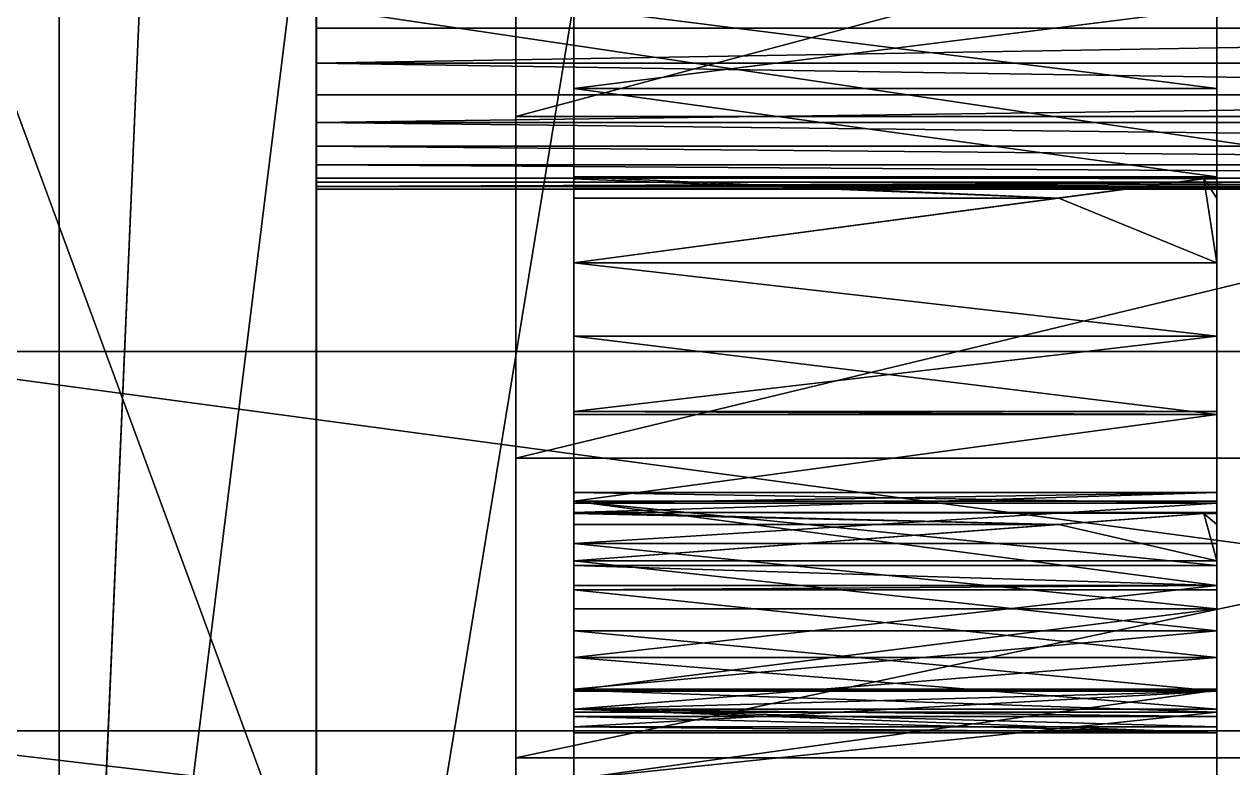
# Model space of a CAD drawing. Extents: x -30 to 83, y -53 to 60.
# Drawn here: x 40.73 to 50.12, y -31.5 to -25.72 of the extents above; entities that cross this region are included whole.
import ezdxf

# ---------------------------------------------------------------- set-up
doc = ezdxf.new("R2010")
doc.units = 0
doc.header["$MEASUREMENT"] = 0

msp = doc.modelspace()

# ---------------------------------------------------------------- linework, layer by layer
for points in [[(63.169998, -40), (-9.17, -40), (63.169998, 60)], [(-9.17, 60), (63.169998, 60), (-9.17, -40)], [(41, 60, 89), (41, 58, 70), (41, -40, 89)], [(41, -40, 89), (63, -40, 89), (41, 60, 89)], [(63, 60, 89), (41, 60, 89), (63, -40, 89)], [(59.002998, 60, 87.002998), (59.002998, -40, 87.002998), (42.998001, -37.775597, 87.002998)], [(42.998001, -37.775597, 87.002998), (42.998001, 60, 87.002998), (59.002998, 60, 87.002998)], [(42.998001, 60, 87.002998), (42.998001, -37.775597, 87.002998), (42.998001, 6.15, 70.998001)], [(-7.187, 58, 2), (-7.187, -40, 2), (61.187, -40, 2)], [(61.187, 58, 2), (-7.187, 58, 2), (61.187, -40, 2)], [(41, 58, 70), (41, 58, 69), (41, -40, 69)], [(41, 58, 70), (41, -40, 69), (41, -40, 89)], [(41, 58, 69), (42.998001, 6.15, 69), (41, -40, 69)], [(59, 10.003, 87), (43, -6.998, 87), (59, -27.003, 87)], [(42.998001, -23.855, 69), (41, -40, 69), (42.998001, 6.15, 69)], [(42.998001, 6.15, 70.998001), (42.998001, -37.775597, 87.002998), (42.998001, -23.855, 70.998001)], [(59, -27.003, 87), (43, -6.998, 87), (43, -37.774235, 87)], [(43, -6.998, 87), (43, -24.5, 74.002998), (43, -37.774235, 87)], [(45, -14.962997, 52.002998), (45, -29.444, 56.804001), (45, -29.360001, 57.490002)], [(45, -29.444, 56.804001), (45, -14.962997, 52.002998), (45, -29.757996, 56.189999)], [(45, -14.962997, 52.002998), (45, -32.268997, 51.228001), (45, -30.264, 55.716999)], [(45, -14.962997, 52.002998), (45, -30.264, 55.716999), (45, -29.757996, 56.189999)], [(45, -32.268997, 51.228001), (45, -14.962997, 52.002998), (45, -32.240997, 51.181)], [(45, -32.225998, 48.671001), (45, -14.962997, 52.002998), (45, -32.225998, 43.328999)], [(45, -31.890999, 49.276001), (45, -14.962997, 52.002998), (45, -32.225998, 48.671001)], [(45, -31.852997, 49.501999), (45, -14.962997, 52.002998), (45, -31.890999, 49.276001)], [(45, -31.782997, 49.957001), (45, -14.962997, 52.002998), (45, -31.852997, 49.501999)], [(45, -31.914001, 50.637001), (45, -14.962997, 52.002998), (45, -31.782997, 49.957001)], [(45, -31.914001, 50.637001), (45, -32.240997, 51.181), (45, -14.962997, 52.002998)], [(45, -31.890999, 42.723999), (45, -32.225998, 43.328999), (45, -14.962997, 52.002998)], [(45, -31.914001, 41.362999), (45, -14.962997, 52.002998), (45, -30.898003, 36.553001)], [(45, -31.782997, 42.042999), (45, -14.962997, 52.002998), (45, -31.914001, 41.362999)], [(45, -31.782997, 42.042999), (45, -31.890999, 42.723999), (45, -14.962997, 52.002998)], [(45, -29.514999, 33.837002), (45, -14.962997, 39.998001), (45, -26.220001, 30.186001)], [(45, -29.444, 35.195999), (45, -14.962997, 39.998001), (45, -29.360001, 34.509998)], [(45, -29.360001, 34.509998), (45, -14.962997, 39.998001), (45, -29.514999, 33.837002)], [(45, -29.757996, 35.810001), (45, -14.962997, 39.998001), (45, -29.444, 35.195999)], [(45, -25.593002, 62.105), (45, -14.962997, 52.002998), (45, -26.220001, 61.813999)], [(45, -29.757996, 35.810001), (45, -14.962997, 52.002998), (45, -14.962997, 39.998001)], [(45, -29.757996, 35.810001), (45, -30.264, 36.283001), (45, -14.962997, 52.002998)], [(45, -30.264, 36.283001), (45, -30.898003, 36.553001), (45, -14.962997, 52.002998)], [(45, -14.962997, 52.002998), (45, -29.360001, 57.490002), (45, -26.220001, 61.813999)], [(45, -26.220001, 30.186001), (45, -14.962997, 39.998001), (45, -25.593002, 29.895)], [(50, -29.757996, 35.810001), (50, -29.444, 35.195999), (50, -14.962997, 39.998001)], [(50, -31.782997, 42.042999), (50, -31.914001, 41.362999), (50, -14.962997, 39.998001)], [(50, -26.220001, 61.813999), (50, -14.962997, 52.002998), (50, -25.593002, 62.105)], [(50, -29.444, 56.804001), (50, -14.962997, 52.002998), (50, -29.360001, 57.490002)], [(50, -29.514999, 58.162998), (50, -14.962997, 52.002998), (50, -26.220001, 61.813999)], [(50, -29.360001, 57.490002), (50, -14.962997, 52.002998), (50, -29.514999, 58.162998)], [(50, -30.264, 55.716999), (50, -14.962997, 39.998001), (50, -29.757996, 56.189999)], [(50, -14.962997, 39.998001), (50, -14.962997, 52.002998), (50, -29.757996, 56.189999)], [(50, -29.360001, 34.509998), (50, -26.220001, 30.186001), (50, -14.962997, 39.998001)], [(50, -25.593002, 29.895), (50, -14.962997, 39.998001), (50, -26.220001, 30.186001)], [(50, -30.898003, 55.446999), (50, -14.962997, 39.998001), (50, -30.264, 55.716999)], [(50, -29.444, 56.804001), (50, -29.757996, 56.189999), (50, -14.962997, 52.002998)], [(50, -31.914001, 50.637001), (50, -14.962997, 39.998001), (50, -30.898003, 55.446999)], [(50, -14.962997, 39.998001), (50, -31.852997, 49.501999), (50, -31.890999, 49.276001)], [(50, -14.962997, 39.998001), (50, -31.890999, 49.276001), (50, -32.225998, 48.671001)], [(50, -31.782997, 49.957001), (50, -14.962997, 39.998001), (50, -31.914001, 50.637001)], [(50, -31.852997, 49.501999), (50, -14.962997, 39.998001), (50, -31.782997, 49.957001)], [(50, -14.962997, 39.998001), (50, -32.746002, 48.217999), (50, -32.225998, 43.328999)], [(50, -31.890999, 42.723999), (50, -14.962997, 39.998001), (50, -32.225998, 43.328999)], [(50, -32.225998, 48.671001), (50, -32.746002, 48.217999), (50, -14.962997, 39.998001)], [(50, -31.782997, 42.042999), (50, -14.962997, 39.998001), (50, -31.890999, 42.723999)], [(50, -29.757996, 35.810001), (50, -14.962997, 39.998001), (50, -30.264, 36.283001)], [(50, -31.914001, 41.362999), (50, -30.264, 36.283001), (50, -14.962997, 39.998001)], [(50, -29.444, 35.195999), (50, -29.360001, 34.509998), (50, -14.962997, 39.998001)], [(44.548996, -26.438129, 23.577), (44.548996, -23.501129, 21.615), (44.548996, -16.001129, 35.605999)], [(44.548996, -16.001129, 35.605999), (44.548996, -17.307129, 36.478001), (44.548996, -26.438129, 23.577)], [(44.548996, -17.307129, 36.478001), (44.548996, -18.487129, 37.513), (44.548996, -29.093128, 25.906)], [(44.548996, -29.093128, 25.906), (44.548996, -26.438129, 23.577), (44.548996, -17.307129, 36.478001)], [(44.548996, -31.422131, 28.562), (44.548996, -29.093128, 25.906), (44.548996, -18.487129, 37.513)], [(44.548996, -18.487129, 37.513), (44.548996, -19.522129, 38.693001), (44.548996, -31.422131, 28.562)], [(44.548996, -19.522129, 38.693001), (44.548996, -20.394131, 39.999001), (44.548996, -33.385128, 31.499001)], [(44.548996, -33.385128, 31.499001), (44.548996, -31.422131, 28.562), (44.548996, -19.522129, 38.693001)], [(44.548996, -34.947128, 34.667), (44.548996, -33.385128, 31.499001), (44.548996, -20.394131, 39.999001)], [(44.548996, -20.394131, 39.999001), (44.548996, -21.08913, 41.407001), (44.548996, -34.947128, 34.667)], [(44.548996, -21.08913, 41.407001), (44.548996, -21.593128, 42.894001), (44.548996, -36.08213, 38.011002)], [(44.548996, -36.08213, 38.011002), (44.548996, -34.947128, 34.667), (44.548996, -21.08913, 41.407001)], [(44.548996, -36.771133, 41.474998), (44.548996, -36.08213, 38.011002), (44.548996, -21.593128, 42.894001)], [(44.548996, -21.593128, 42.894001), (44.548996, -21.900131, 44.432999), (44.548996, -36.771133, 41.474998)], [(44.548996, -36.936729, 45.998001), (44.548996, -37.002129, 45), (44.548996, -21.900131, 44.432999)], [(44.548996, -37.002129, 45), (44.548996, -36.771133, 41.474998), (44.548996, -21.900131, 44.432999)], [(44.548996, -36.936729, 45.998001), (44.548996, -21.900131, 44.432999), (44.548996, -22.001999, 45.998001)], [(39.050995, -40, 45.998001), (44.548996, -36.936729, 45.998001), (39.050995, -22.001999, 45.998001)], [(44.548996, -22.001999, 45.998001), (39.050995, -22.001999, 45.998001), (44.548996, -36.936729, 45.998001)], [(55.553993, -23.501129, 21.615), (44.548996, -23.501129, 21.615), (44.548996, -26.438129, 23.577)], [(55.553993, -23.501129, 21.615), (44.548996, -26.438129, 23.577), (55.553993, -26.438129, 23.577)], [(59.002998, -23.855, 69), (61.187, -40, 69), (41, -40, 69)], [(42.998001, -23.855, 69), (59.002998, -23.855, 69), (41, -40, 69)], [(59.002998, -40, 70.998001), (59.002998, -23.855, 70.998001), (42.998001, -40, 70.998001)], [(59.002998, -23.855, 70.998001), (42.998001, -23.855, 70.998001), (42.998001, -40, 70.998001)], [(42.998001, -40, 70.998001), (42.998001, -23.855, 70.998001), (42.998001, -37.775597, 81.002998)], [(42.998001, -37.775597, 87.002998), (42.998001, -37.775597, 81.002998), (42.998001, -23.855, 70.998001)], [(43, -24.827, 73.981003), (43, -37.774235, 87), (43, -24.5, 74.002998)], [(43, -25.148001, 73.917), (43, -37.774235, 87), (43, -24.827, 73.981003)], [(61.050995, -25.00013, 20.018999), (61.050995, -28.26313, 22.198999), (39.050995, -25.00013, 20.018999)], [(61.050995, -28.26313, 22.198999), (39.050995, -28.26313, 22.198999), (39.050995, -25.00013, 20.018999)], [(43, -25.458, 73.811996), (43, -37.774235, 87), (43, -25.148001, 73.917)], [(43, -37.774235, 87), (43, -25.458, 73.811996), (43, -25.750999, 73.667)], [(59, -25.458, 73.811996), (59, -25.750999, 73.667), (43, -25.458, 73.811996)], [(43, -25.750999, 73.667), (43, -25.458, 73.811996), (59, -25.750999, 73.667)], [(50, -25.593002, 62.105), (45, -25.593002, 62.105), (45, -26.220001, 61.813999)], [(50, -25.593002, 62.105), (45, -26.220001, 61.813999), (50, -26.220001, 61.813999)], [(45, -25.593002, 29.895), (50, -25.593002, 29.895), (50, -26.220001, 30.186001)], [(45, -25.593002, 29.895), (50, -26.220001, 30.186001), (45, -26.220001, 30.186001)], [(43, -37.774235, 87), (43, -25.750999, 73.667), (43, -26.023001, 73.485001)], [(43, -25.750999, 73.667), (59, -25.750999, 73.667), (43, -26.023001, 73.485001)], [(59, -26.023001, 73.485001), (43, -26.023001, 73.485001), (59, -25.750999, 73.667)], [(43, -26.023001, 73.485001), (43, -26.27, 73.269997), (43, -37.774235, 87)], [(59, -26.023001, 73.485001), (59, -26.27, 73.269997), (43, -26.023001, 73.485001)], [(43, -26.27, 73.269997), (43, -26.023001, 73.485001), (59, -26.27, 73.269997)], [(43, -26.485001, 73.023003), (43, -37.774235, 87), (43, -26.27, 73.269997)], [(43, -26.27, 73.269997), (59, -26.27, 73.269997), (43, -26.485001, 73.023003)], [(43, -26.485001, 73.023003), (59, -26.27, 73.269997), (59, -26.485001, 73.023003)], [(45, -26.906998, 61.751999), (50, -26.906998, 61.751999), (45, -26.220001, 61.813999)], [(45, -26.220001, 30.186001), (45, -26.906998, 30.247999), (45, -29.514999, 33.837002)], [(50, -26.220001, 61.813999), (45, -26.220001, 61.813999), (50, -26.906998, 61.751999)], [(45, -26.906998, 61.751999), (45, -26.220001, 61.813999), (45, -29.360001, 57.490002)], [(45, -26.220001, 30.186001), (50, -26.220001, 30.186001), (50, -26.906998, 30.247999)], [(45, -26.220001, 30.186001), (50, -26.906998, 30.247999), (45, -26.906998, 30.247999)], [(50, -26.220001, 61.813999), (50, -26.906998, 61.751999), (50, -29.514999, 58.162998)], [(50, -26.220001, 30.186001), (50, -29.360001, 34.509998), (50, -26.906998, 30.247999)], [(43, -26.485001, 73.023003), (43, -26.667, 72.750999), (43, -37.774235, 87)], [(43, -26.667, 72.750999), (43, -26.485001, 73.023003), (59, -26.667, 72.750999)], [(59, -26.485001, 73.023003), (59, -26.667, 72.750999), (43, -26.485001, 73.023003)], [(55.553993, -26.438129, 23.577), (44.548996, -26.438129, 23.577), (44.548996, -29.093128, 25.906)], [(55.553993, -26.438129, 23.577), (44.548996, -29.093128, 25.906), (55.553993, -29.093128, 25.906)], [(43, -26.667, 72.750999), (43, -26.812, 72.458), (43, -37.774235, 87)], [(59, -26.812, 72.458), (43, -26.812, 72.458), (43, -26.667, 72.750999)], [(43, -26.667, 72.750999), (59, -26.667, 72.750999), (59, -26.812, 72.458)], [(43, -37.774235, 71), (43, -37.774235, 87), (43, -26.812, 72.458)], [(43, -26.917, 72.148003), (43, -37.774235, 71), (43, -26.812, 72.458)], [(43, -26.917, 72.148003), (43, -26.812, 72.458), (59, -26.917, 72.148003)], [(59, -26.812, 72.458), (59, -26.917, 72.148003), (43, -26.812, 72.458)], [(43, -26.981001, 71.827003), (43, -37.774235, 71), (43, -26.917, 72.148003)], [(43, -26.917, 72.148003), (59, -26.917, 72.148003), (43, -26.981001, 71.827003)], [(59, -26.917, 72.148003), (59, -26.981001, 71.827003), (43, -26.981001, 71.827003)], [(43, -26.946508, 71), (59, -26.946508, 71), (43, -37.774235, 71)], [(43.250999, -38.805, 71), (43, -37.774235, 71), (59, -26.946508, 71)], [(43, -26.946508, 71), (43, -37.774235, 71), (43, -26.981001, 71.172997)], [(59, -26.981001, 71.172997), (59, -26.946508, 71), (43, -26.981001, 71.172997)], [(43, -26.946508, 71), (43, -26.981001, 71.172997), (59, -26.946508, 71)], [(44.206001, -41.502998, 71), (43.250999, -38.805, 71), (59, -26.946508, 71)], [(44.206001, -41.502998, 71), (59, -26.946508, 71), (45.405998, -44.005001, 71)], [(49.900002, -26.920998, 61.756001), (50, -26.906998, 61.751999), (45, -26.906998, 61.751999)], [(45, -26.920998, 61.756001), (45, -26.906998, 61.751999), (45, -29.514999, 58.162998)], [(45, -29.523003, 33.825001), (45, -29.514999, 33.837002), (45, -26.906998, 30.247999)], [(49.900002, -26.920998, 61.756001), (45, -26.906998, 61.751999), (48.771999, -27.070999, 61.796001)], [(48.771999, -27.070999, 61.796001), (45, -26.906998, 61.751999), (45, -26.920998, 61.756001)], [(45, -29.360001, 57.490002), (45, -29.514999, 58.162998), (45, -26.906998, 61.751999)], [(45, -26.906998, 30.247999), (50, -26.906998, 30.247999), (45, -27.574997, 30.068001)], [(45, -29.891998, 33.257), (45, -29.608002, 33.695), (45, -26.906998, 30.247999)], [(50, -26.906998, 30.247999), (50, -27.574997, 30.068001), (45, -27.574997, 30.068001)], [(45, -26.906998, 30.247999), (45, -27.574997, 30.068001), (45, -29.891998, 33.257)], [(45, -29.608002, 33.695), (45, -29.523003, 33.825001), (45, -26.906998, 30.247999)], [(45, -26.920998, 61.756001), (45, -27.070999, 61.796001), (48.771999, -27.070999, 61.796001)], [(45, -26.920998, 61.756001), (45, -29.514999, 58.162998), (45, -27.070999, 61.796001)], [(45.405998, -44.005001, 71), (59, -26.946508, 71), (46.830002, -46.266998, 71)], [(48.452999, -48.250999, 71), (46.830002, -46.266998, 71), (59, -26.946508, 71)], [(48.452999, -48.250999, 71), (59, -26.946508, 71), (50.249001, -49.923, 71)], [(49.900002, -26.920998, 61.756001), (48.771999, -27.070999, 61.796001), (50, -27.574997, 61.931999)], [(50, -26.920998, 61.756001), (50, -26.906998, 61.751999), (49.900002, -26.920998, 61.756001)], [(50, -27.070999, 61.796001), (50, -26.920998, 61.756001), (49.900002, -26.920998, 61.756001)], [(49.900002, -26.920998, 61.756001), (50, -27.574997, 61.931999), (50, -27.070999, 61.796001)], [(50, -29.608002, 33.695), (50, -26.906998, 30.247999), (50, -29.523003, 33.825001)], [(50, -26.906998, 61.751999), (50, -26.920998, 61.756001), (50, -29.514999, 58.162998)], [(50, -26.906998, 30.247999), (50, -29.891998, 33.257), (50, -27.574997, 30.068001)], [(50, -29.514999, 33.837002), (50, -26.906998, 30.247999), (50, -29.360001, 34.509998)], [(50, -29.891998, 33.257), (50, -26.906998, 30.247999), (50, -29.608002, 33.695)], [(50, -29.523003, 33.825001), (50, -26.906998, 30.247999), (50, -29.514999, 33.837002)], [(50, -26.920998, 61.756001), (50, -27.070999, 61.796001), (50, -29.514999, 58.162998)], [(43, -27.003, 71.5), (43, -26.981001, 71.172997), (43, -37.774235, 71)], [(43, -27.003, 71.5), (43, -37.774235, 71), (43, -26.981001, 71.827003)], [(43, -27.003, 71.5), (59, -27.003, 71.5), (43, -26.981001, 71.172997)], [(43, -27.003, 71.5), (59, -26.981001, 71.827003), (59, -27.003, 71.5)], [(59, -26.981001, 71.172997), (43, -26.981001, 71.172997), (59, -27.003, 71.5)], [(43, -26.981001, 71.827003), (59, -26.981001, 71.827003), (43, -27.003, 71.5)], [(43, -37.774235, 87), (43.250999, -38.805, 87), (59, -27.003, 87)], [(43.250999, -38.805, 87), (44.206001, -41.502998, 87), (59, -27.003, 87)], [(44.206001, -41.502998, 87), (45.405998, -44.005001, 87), (59, -27.003, 87)], [(45.405998, -44.005001, 87), (46.830002, -46.266998, 87), (59, -27.003, 87)], [(46.830002, -46.266998, 87), (48.452999, -48.250999, 87), (59, -27.003, 87)], [(50.249001, -49.923, 87), (59, -27.003, 87), (48.452999, -48.250999, 87)], [(45, -27.070999, 61.796001), (45, -29.891998, 58.743), (45, -27.574997, 61.931999)], [(45, -29.891998, 58.743), (45, -27.070999, 61.796001), (45, -29.514999, 58.162998)], [(48.771999, -27.070999, 61.796001), (45, -27.070999, 61.796001), (45, -27.574997, 61.931999)], [(48.771999, -27.070999, 61.796001), (45, -27.574997, 61.931999), (50, -27.574997, 61.931999)], [(50, -27.070999, 61.796001), (50, -27.574997, 61.931999), (50, -29.891998, 58.743)], [(50, -29.891998, 58.743), (50, -29.514999, 58.162998), (50, -27.070999, 61.796001)], [(45, -27.574997, 61.931999), (45, -28.143997, 62.32), (50, -28.143997, 62.32)], [(45, -27.574997, 61.931999), (50, -28.143997, 62.32), (50, -27.574997, 61.931999)], [(45, -27.574997, 61.931999), (45, -29.891998, 58.743), (45, -28.143997, 62.32)], [(45, -27.574997, 30.068001), (50, -27.574997, 30.068001), (50, -28.143997, 29.68)], [(45, -27.574997, 30.068001), (50, -28.143997, 29.68), (45, -28.143997, 29.68)], [(45, -27.574997, 30.068001), (45, -28.143997, 29.68), (45, -29.891998, 33.257)], [(50, -27.574997, 61.931999), (50, -28.143997, 62.32), (50, -29.891998, 58.743)], [(50, -27.574997, 30.068001), (50, -29.891998, 33.257), (50, -28.143997, 29.68)], [(45, -30.643997, 62.144001), (45, -28.143997, 62.32), (45, -31.043999, 61.597)], [(45, -30.117996, 62.499001), (45, -28.143997, 62.32), (45, -30.643997, 62.144001)], [(45, -31.043999, 61.597), (45, -28.143997, 62.32), (45, -31.228996, 60.945)], [(45, -29.891998, 58.743), (45, -30.436996, 59.164001), (45, -28.143997, 62.32)], [(45, -31.043999, 59.958), (45, -28.143997, 62.32), (45, -30.905998, 59.651001)], [(45, -31.043999, 59.958), (45, -31.181999, 60.269001), (45, -28.143997, 62.32)], [(45, -30.436996, 59.164001), (45, -30.905998, 59.651001), (45, -28.143997, 62.32)], [(45, -31.228996, 60.945), (45, -28.143997, 62.32), (45, -31.181999, 60.269001)], [(50, -28.143997, 62.32), (45, -28.143997, 62.32), (45, -28.731003, 62.605)], [(50, -28.143997, 62.32), (45, -28.731003, 62.605), (50, -28.731003, 62.605)], [(45, -28.143997, 62.32), (45, -30.117996, 62.499001), (45, -28.731003, 62.605)], [(45, -28.143997, 29.68), (50, -28.143997, 29.68), (50, -28.752998, 29.382999)], [(45, -28.143997, 29.68), (50, -28.752998, 29.382999), (45, -28.752998, 29.382999)], [(45, -30.436996, 32.835999), (45, -29.891998, 33.257), (45, -28.143997, 29.68)], [(45, -28.143997, 29.68), (45, -28.752998, 29.382999), (45, -30.889999, 32.365002)], [(45, -30.889999, 32.365002), (45, -30.436996, 32.835999), (45, -28.143997, 29.68)], [(50, -30.889999, 32.365002), (50, -28.143997, 29.68), (50, -30.436996, 32.835999)], [(50, -30.905998, 59.651001), (50, -30.436996, 59.164001), (50, -28.143997, 62.32)], [(50, -30.436996, 59.164001), (50, -29.891998, 58.743), (50, -28.143997, 62.32)], [(50, -28.143997, 62.32), (50, -28.731003, 62.605), (50, -31.043999, 59.958)], [(50, -31.043999, 59.958), (50, -30.905998, 59.651001), (50, -28.143997, 62.32)], [(50, -28.143997, 29.68), (50, -30.889999, 32.365002), (50, -28.752998, 29.382999)], [(50, -30.436996, 32.835999), (50, -28.143997, 29.68), (50, -29.891998, 33.257)], [(61.050995, -28.26313, 22.198999), (61.050995, -31.213131, 24.787001), (39.050995, -28.26313, 22.198999)], [(39.050995, -28.26313, 22.198999), (61.050995, -31.213131, 24.787001), (39.050995, -31.213131, 24.787001)], [(45, -30.083, 62.522999), (45, -28.731003, 62.605), (45, -30.117996, 62.499001)], [(45, -28.731003, 62.605), (45, -28.752998, 62.617001), (50, -28.752998, 62.617001)], [(45, -28.731003, 62.605), (50, -28.752998, 62.617001), (50, -28.731003, 62.605)], [(45, -28.752998, 62.617001), (45, -28.731003, 62.605), (45, -29.427002, 62.688)], [(45, -30.083, 62.522999), (45, -29.427002, 62.688), (45, -28.731003, 62.605)], [(50, -29.427002, 62.688), (50, -28.752998, 62.617001), (45, -29.427002, 62.688)], [(45, -28.752998, 62.617001), (45, -29.427002, 62.688), (50, -28.752998, 62.617001)], [(50, -28.752998, 29.382999), (50, -29.427002, 29.312), (45, -29.427002, 29.312)], [(50, -28.752998, 29.382999), (45, -29.427002, 29.312), (45, -28.752998, 29.382999)], [(45, -28.752998, 29.382999), (45, -29.427002, 29.312), (45, -30.889999, 32.365002)], [(50, -28.731003, 62.605), (50, -28.752998, 62.617001), (50, -29.427002, 62.688)], [(50, -31.228996, 60.945), (50, -31.181999, 60.269001), (50, -28.731003, 62.605)], [(50, -31.181999, 60.269001), (50, -31.043999, 59.958), (50, -28.731003, 62.605)], [(50, -31.043999, 61.597), (50, -28.731003, 62.605), (50, -30.643997, 62.144001)], [(50, -30.117996, 62.499001), (50, -28.731003, 62.605), (50, -30.083, 62.522999)], [(50, -30.117996, 62.499001), (50, -30.643997, 62.144001), (50, -28.731003, 62.605)], [(50, -31.228996, 60.945), (50, -28.731003, 62.605), (50, -31.043999, 61.597)], [(50, -29.427002, 62.688), (50, -30.083, 62.522999), (50, -28.731003, 62.605)], [(50, -28.752998, 29.382999), (50, -30.889999, 32.365002), (50, -29.427002, 29.312)], [(44.548996, -31.422131, 28.562), (55.553993, -31.422131, 28.562), (55.553993, -29.093128, 25.906)], [(44.548996, -31.422131, 28.562), (55.553993, -29.093128, 25.906), (44.548996, -29.093128, 25.906)], [(45, -29.360001, 57.490002), (45, -29.444, 56.804001), (50, -29.444, 56.804001)], [(45, -29.360001, 57.490002), (50, -29.444, 56.804001), (50, -29.360001, 57.490002)], [(45, -29.514999, 58.162998), (45, -29.360001, 57.490002), (50, -29.360001, 57.490002)], [(45, -29.514999, 58.162998), (50, -29.360001, 57.490002), (50, -29.514999, 58.162998)], [(45, -29.360001, 34.509998), (45, -29.514999, 33.837002), (50, -29.360001, 34.509998)], [(45, -29.444, 35.195999), (45, -29.360001, 34.509998), (50, -29.360001, 34.509998)], [(45, -29.444, 35.195999), (50, -29.360001, 34.509998), (50, -29.444, 35.195999)], [(50, -29.514999, 33.837002), (50, -29.360001, 34.509998), (45, -29.514999, 33.837002)], [(45, -29.427002, 62.688), (45, -30.083, 62.522999), (50, -30.083, 62.522999)], [(45, -29.427002, 62.688), (50, -30.083, 62.522999), (50, -29.427002, 62.688)], [(45, -29.427002, 29.312), (50, -29.427002, 29.312), (50, -29.929001, 29.438)], [(45, -29.427002, 29.312), (50, -29.929001, 29.438), (45, -29.929001, 29.438)], [(45, -29.929001, 29.438), (45, -30.889999, 32.365002), (45, -29.427002, 29.312)], [(45, -29.757996, 56.189999), (50, -29.444, 56.804001), (45, -29.444, 56.804001)], [(50, -29.757996, 56.189999), (50, -29.444, 56.804001), (45, -29.757996, 56.189999)], [(45, -29.757996, 35.810001), (45, -29.444, 35.195999), (50, -29.444, 35.195999)], [(45, -29.757996, 35.810001), (50, -29.444, 35.195999), (50, -29.757996, 35.810001)], [(50, -29.427002, 29.312), (50, -30.889999, 32.365002), (50, -29.929001, 29.438)], [(45, -29.891998, 58.743), (45, -29.514999, 58.162998), (50, -29.514999, 58.162998)], [(45, -29.891998, 58.743), (50, -29.514999, 58.162998), (50, -29.891998, 58.743)], [(48.771999, -29.608002, 33.695), (49.900002, -29.523003, 33.825001), (45, -29.514999, 33.837002)], [(45, -29.523003, 33.825001), (48.771999, -29.608002, 33.695), (45, -29.514999, 33.837002)], [(45, -29.514999, 33.837002), (49.900002, -29.523003, 33.825001), (50, -29.514999, 33.837002)], [(45, -29.608002, 33.695), (48.771999, -29.608002, 33.695), (45, -29.523003, 33.825001)], [(49.900002, -29.523003, 33.825001), (48.771999, -29.608002, 33.695), (50, -29.891998, 33.257)], [(50, -29.523003, 33.825001), (50, -29.514999, 33.837002), (49.900002, -29.523003, 33.825001)], [(50, -29.523003, 33.825001), (49.900002, -29.523003, 33.825001), (50, -29.608002, 33.695)], [(50, -29.891998, 33.257), (50, -29.608002, 33.695), (49.900002, -29.523003, 33.825001)], [(45, -29.608002, 33.695), (45, -29.891998, 33.257), (48.771999, -29.608002, 33.695)], [(50, -29.891998, 33.257), (48.771999, -29.608002, 33.695), (45, -29.891998, 33.257)], [(45, -29.757996, 56.189999), (45, -30.264, 55.716999), (50, -30.264, 55.716999)], [(45, -29.757996, 56.189999), (50, -30.264, 55.716999), (50, -29.757996, 56.189999)], [(45, -30.264, 36.283001), (45, -29.757996, 35.810001), (50, -30.264, 36.283001)], [(50, -29.757996, 35.810001), (50, -30.264, 36.283001), (45, -29.757996, 35.810001)], [(45, -29.891998, 58.743), (50, -29.891998, 58.743), (50, -30.436996, 59.164001)], [(45, -29.891998, 58.743), (50, -30.436996, 59.164001), (45, -30.436996, 59.164001)], [(45, -29.891998, 33.257), (45, -30.436996, 32.835999), (50, -30.436996, 32.835999)], [(45, -29.891998, 33.257), (50, -30.436996, 32.835999), (50, -29.891998, 33.257)], [(45, -29.929001, 29.438), (50, -29.929001, 29.438), (50, -30.083, 29.476999)], [(45, -29.929001, 29.438), (50, -30.083, 29.476999), (45, -30.083, 29.476999)], [(45, -30.083, 29.476999), (45, -30.889999, 32.365002), (45, -29.929001, 29.438)], [(50, -29.929001, 29.438), (50, -30.889999, 32.365002), (50, -30.083, 29.476999)], [(50, -30.083, 62.522999), (45, -30.083, 62.522999), (45, -30.117996, 62.499001)], [(50, -30.083, 62.522999), (45, -30.117996, 62.499001), (50, -30.117996, 62.499001)], [(50, -30.083, 29.476999), (50, -30.643997, 29.856001), (45, -30.643997, 29.856001)], [(50, -30.083, 29.476999), (45, -30.643997, 29.856001), (45, -30.083, 29.476999)], [(45, -30.889999, 32.365002), (45, -30.083, 29.476999), (45, -30.643997, 29.856001)], [(45, -30.117996, 62.499001), (45, -30.643997, 62.144001), (50, -30.643997, 62.144001)], [(45, -30.117996, 62.499001), (50, -30.643997, 62.144001), (50, -30.117996, 62.499001)], [(50, -30.083, 29.476999), (50, -30.889999, 32.365002), (50, -30.643997, 29.856001)], [(45, -30.898003, 55.446999), (45, -30.264, 55.716999), (45, -32.268997, 51.228001)], [(45, -30.898003, 55.446999), (50, -30.264, 55.716999), (45, -30.264, 55.716999)], [(50, -30.264, 55.716999), (45, -30.898003, 55.446999), (50, -30.898003, 55.446999)], [(50, -30.264, 36.283001), (50, -30.898003, 36.553001), (45, -30.898003, 36.553001)], [(50, -30.264, 36.283001), (45, -30.898003, 36.553001), (45, -30.264, 36.283001)], [(50, -30.264, 36.283001), (50, -31.914001, 41.362999), (50, -30.898003, 36.553001)], [(50, -30.905998, 59.651001), (45, -30.905998, 59.651001), (45, -30.436996, 59.164001)], [(50, -30.905998, 59.651001), (45, -30.436996, 59.164001), (50, -30.436996, 59.164001)], [(50, -30.436996, 32.835999), (45, -30.436996, 32.835999), (45, -30.889999, 32.365002)], [(50, -30.436996, 32.835999), (45, -30.889999, 32.365002), (50, -30.889999, 32.365002)], [(50, -31.043999, 61.597), (50, -30.643997, 62.144001), (45, -31.043999, 61.597)], [(45, -30.643997, 62.144001), (45, -31.043999, 61.597), (50, -30.643997, 62.144001)], [(50, -31.043999, 30.403), (45, -31.043999, 30.403), (45, -30.643997, 29.856001)], [(50, -31.043999, 30.403), (45, -30.643997, 29.856001), (50, -30.643997, 29.856001)], [(45, -30.889999, 32.365002), (45, -30.643997, 29.856001), (45, -31.043999, 30.403)], [(50, -30.643997, 29.856001), (50, -30.889999, 32.365002), (50, -31.043999, 30.403)], [(45, -30.905998, 32.348999), (45, -30.889999, 32.365002), (45, -31.181999, 31.730999)], [(45, -30.889999, 32.365002), (45, -31.043999, 30.403), (45, -31.102997, 30.614)], [(45, -31.102997, 30.614), (45, -31.228996, 31.055), (45, -30.889999, 32.365002)], [(45, -30.889999, 32.365002), (45, -31.228996, 31.055), (45, -31.181999, 31.730999)], [(50, -30.889999, 32.365002), (45, -30.889999, 32.365002), (45, -30.905998, 32.348999)], [(50, -30.889999, 32.365002), (45, -30.905998, 32.348999), (50, -30.905998, 32.348999)], [(45, -31.067001, 55.438999), (45, -30.898003, 55.446999), (45, -32.268997, 51.228001)], [(45, -30.898003, 36.553001), (45, -31.588997, 36.588001), (45, -32.806999, 40.337002)], [(45, -32.268997, 40.771999), (45, -30.898003, 36.553001), (45, -32.806999, 40.337002)], [(45, -32.268997, 40.771999), (45, -31.914001, 41.362999), (45, -30.898003, 36.553001)], [(45, -30.898003, 55.446999), (45, -31.067001, 55.438999), (50, -31.067001, 55.438999)], [(45, -30.898003, 55.446999), (50, -31.067001, 55.438999), (50, -30.898003, 55.446999)], [(45, -30.898003, 36.553001), (50, -30.898003, 36.553001), (45, -31.588997, 36.588001)], [(45, -31.588997, 36.588001), (50, -30.898003, 36.553001), (50, -31.588997, 36.588001)], [(45, -31.043999, 59.958), (45, -30.905998, 59.651001), (50, -30.905998, 59.651001)], [(45, -31.043999, 59.958), (50, -30.905998, 59.651001), (50, -31.043999, 59.958)], [(50, -31.181999, 31.730999), (50, -30.905998, 32.348999), (45, -31.181999, 31.730999)], [(45, -30.905998, 32.348999), (45, -31.181999, 31.730999), (50, -30.905998, 32.348999)], [(50, -31.228996, 31.055), (50, -30.889999, 32.365002), (50, -31.181999, 31.730999)], [(50, -31.102997, 30.614), (50, -30.889999, 32.365002), (50, -31.228996, 31.055)], [(50, -31.043999, 30.403), (50, -30.889999, 32.365002), (50, -31.102997, 30.614)], [(50, -30.905998, 32.348999), (50, -31.181999, 31.730999), (50, -30.889999, 32.365002)], [(50, -30.898003, 55.446999), (50, -31.067001, 55.438999), (50, -32.268997, 51.228001)], [(50, -32.268997, 51.228001), (50, -32.240997, 51.181), (50, -30.898003, 55.446999)], [(50, -32.240997, 51.181), (50, -31.914001, 50.637001), (50, -30.898003, 55.446999)], [(50, -32.268997, 40.771999), (50, -32.806999, 40.337002), (50, -30.898003, 36.553001)], [(50, -32.268997, 40.771999), (50, -30.898003, 36.553001), (50, -31.914001, 41.362999)], [(50, -30.898003, 36.553001), (50, -32.806999, 40.337002), (50, -31.588997, 36.588001)], [(45, -31.043999, 61.597), (45, -31.228996, 60.945), (50, -31.228996, 60.945)], [(45, -31.043999, 61.597), (50, -31.228996, 60.945), (50, -31.043999, 61.597)], [(50, -31.181999, 60.269001), (45, -31.181999, 60.269001), (45, -31.043999, 59.958)], [(50, -31.181999, 60.269001), (45, -31.043999, 59.958), (50, -31.043999, 59.958)], [(50, -31.102997, 30.614), (45, -31.102997, 30.614), (45, -31.043999, 30.403)], [(50, -31.102997, 30.614), (45, -31.043999, 30.403), (50, -31.043999, 30.403)], [(45, -31.588997, 55.411999), (45, -31.067001, 55.438999), (45, -32.268997, 51.228001)], [(50, -31.067001, 55.438999), (45, -31.067001, 55.438999), (45, -31.588997, 55.411999)], [(50, -31.067001, 55.438999), (45, -31.588997, 55.411999), (50, -31.588997, 55.411999)], [(50, -31.228996, 31.055), (45, -31.228996, 31.055), (45, -31.102997, 30.614)], [(50, -31.228996, 31.055), (45, -31.102997, 30.614), (50, -31.102997, 30.614)], [(50, -31.067001, 55.438999), (50, -31.588997, 55.411999), (50, -32.268997, 51.228001)], [(50, -31.181999, 60.269001), (50, -31.228996, 60.945), (45, -31.181999, 60.269001)], [(45, -31.228996, 60.945), (45, -31.181999, 60.269001), (50, -31.228996, 60.945)], [(45, -31.181999, 31.730999), (45, -31.228996, 31.055), (50, -31.228996, 31.055)], [(50, -31.228996, 31.055), (50, -31.181999, 31.730999), (45, -31.181999, 31.730999)], [(39.050995, -33.800129, 27.737), (39.050995, -31.213131, 24.787001), (61.050995, -33.800129, 27.737)], [(61.050995, -31.213131, 24.787001), (61.050995, -33.800129, 27.737), (39.050995, -31.213131, 24.787001)], [(44.548996, -33.385128, 31.499001), (55.553993, -33.385128, 31.499001), (55.553993, -31.422131, 28.562)], [(44.548996, -33.385128, 31.499001), (55.553993, -31.422131, 28.562), (44.548996, -31.422131, 28.562)]]:
    msp.add_3dface(points)

doc.saveas('drawing.dxf')
